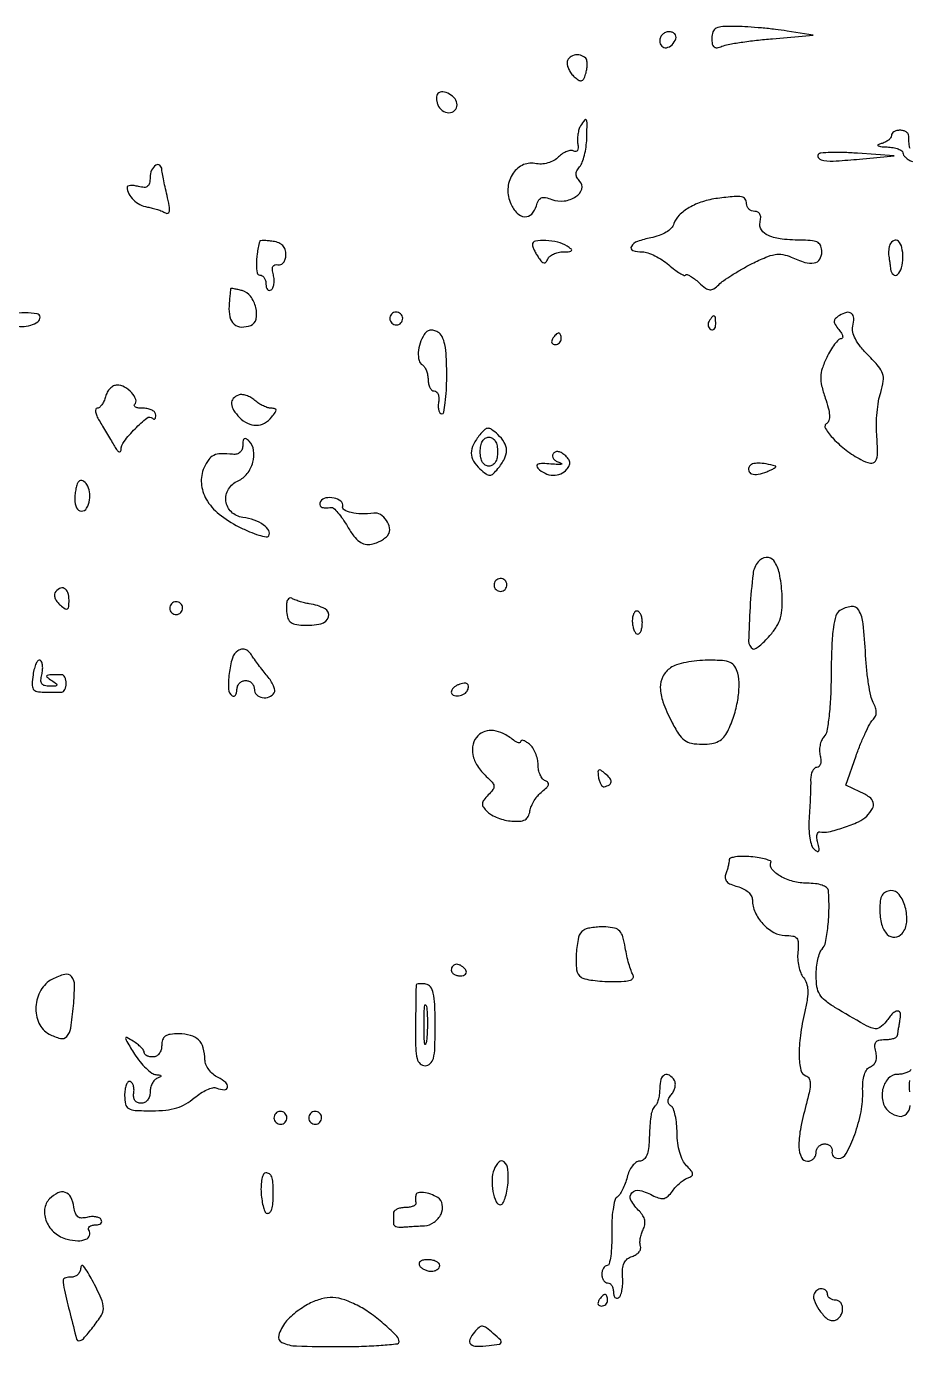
# Model space of a CAD drawing. Extents: x 0 to 5034, y 0 to 2560.
# Drawn here: x 4535.6 to 4688.1, y 0 to 227.9 of the extents above; entities that cross this region are included whole.
import ezdxf

# ---------------------------------------------------------------- set-up
doc = ezdxf.new("R2010")
doc.units = 0

msp = doc.modelspace()

# ---------------------------------------------------------------- linework, layer by layer
for points in [[(4645, 225.416667, 0.190724), (4645.346973, 224.540134, 0.244413), (4646.153639, 224.257027, 0.165501), (4647.122932, 224.749304, 0.113253), (4647.770833, 225.8125, 0.134046), (4647.795817, 226.264262, 0.144529), (4647.585286, 226.651172, 0.119977), (4647.158616, 226.910766, 0.077096), (4646.583333, 227, 0.099038), (4645.979073, 226.879125, 0.097945), (4645.465104, 226.534896, 0.097945), (4645.120875, 226.020927, 0.099038)], [(4654, 225.893011, 0.040319), (4654.081564, 224.883165, 0.186793), (4654.372469, 224.387257, 0.214392), (4654.891438, 224.255537, 0.05391), (4655.75, 224.503857, -0.052465), (4656.819766, 224.816608, -0.007772), (4659.042187, 225.184506, -0.008685), (4661.691641, 225.533952, -0.007376), (4664.5, 225.812934), (4671.5, 226.404176), (4667, 227.127965, 0.010575), (4664.96853, 227.41078, 0.00656), (4662.573437, 227.660914, 0.00658), (4660.201798, 227.845751, 0.011796), (4658.25, 227.925877, 0.01469), (4655.871668, 227.897479, 0.101556), (4654.745479, 227.617418, 0.198364), (4654.191077, 227.001642, 0.085546)], [(4629, 221.622445, 0.081102), (4629.099713, 221.011749, 0.044149), (4629.404746, 220.313637, 0.042509), (4629.850624, 219.640662, 0.052037), (4630.377857, 219.101369, 0.049496), (4631.093513, 218.618237, 0.229891), (4631.577747, 218.597416, 0.19381), (4631.948751, 218.973226, 0.035093), (4632.269095, 219.92102, 0.031047), (4632.424549, 220.713485, 0.03734), (4632.467786, 221.471394, 0.040698), (4632.405676, 222.096658, 0.152424), (4632.224571, 222.442095, 0.138384), (4631.306691, 222.955973, 0.121663), (4630.205826, 222.948508, 0.138449), (4629.333895, 222.444556, 0.195324)], [(4606.666667, 216.333333, 0.144015), (4606.501764, 216.031003, 0.054566), (4606.451219, 215.547916, 0.048251), (4606.50911, 214.977847, 0.042219), (4606.67589, 214.402234, 0.146107), (4607.439177, 213.411751, 0.156585), (4608.599389, 213.035721, 0.194016), (4609.589618, 213.431801, 0.20454), (4610, 214.393011, 0.166945), (4609.654412, 215.3992, 0.095783), (4608.677776, 216.252558, 0.104344), (4607.524198, 216.633838, 0.228002)], [(4631.333975, 210.75, 0.066789), (4631.055284, 210.137215, 0.035272), (4630.870244, 209.321015, 0.034354), (4630.796651, 208.444274, 0.044629), (4630.856335, 207.640689, -0.04432), (4630.907476, 206.957825, -0.124726), (4630.784346, 206.498668, -0.23998), (4630.518781, 206.321023, -0.169623), (4630.161997, 206.399881, 0.162097), (4629.66047, 206.518462, 0.068982), (4628.979771, 206.361256, 0.058086), (4628.235992, 205.973325, 0.047186), (4627.542717, 205.39986, -0.070109), (4626.708989, 204.772074, -0.058856), (4625.683928, 204.353296, -0.057084), (4624.557434, 204.175863, -0.05783), (4623.425084, 204.259072, 0.167739), (4621.234681, 203.942572, 0.140286), (4619.514649, 202.32523, 0.123958), (4618.777257, 199.860889, 0.118453), (4619.275266, 197.295203, 0.086753), (4620.36459, 195.704987, 0.181006), (4621.703981, 195.07608, 0.226183), (4622.912508, 195.536534, 0.127208), (4623.693816, 196.937154, -0.057139), (4624.053206, 197.863931, -0.175962), (4624.542864, 198.309557, -0.150719), (4625.258603, 198.37473, -0.038755), (4626.385458, 198.043549, 0.122573), (4628.490611, 197.791011, 0.113218), (4630.538335, 198.538523, 0.17341), (4631.542345, 199.854037, 0.280501), (4631.220047, 201.179953, -0.059911), (4630.724772, 201.810628, -0.132752), (4630.555905, 202.393324, -0.126491), (4630.700354, 203.000585, -0.051933), (4631.174211, 203.709912, 0.083023), (4631.614889, 204.467128, 0.028131), (4631.999142, 205.687045, 0.027078), (4632.279325, 207.107452, 0.027981), (4632.400418, 208.534303, 0.003332), (4632.458348, 211.160932, 0.116516), (4632.326992, 211.757862, 0.561185), (4632.048347, 211.78566, 0.021812)], [(4672.386014, 205.819098, 0.361708), (4672.481242, 205.157156, 0.156612), (4673.3525, 204.764851, 0.043371), (4675.47438, 204.710316, 0.007427), (4679.5, 205.016225), (4685.5, 205.561911), (4679.152326, 206.030956, 0.010425), (4676.689443, 206.161388, 0.015842), (4674.546307, 206.162203, 0.010471), (4672.800072, 206.070893, 0.241106)], [(4557, 201.883369, -0.047795), (4556.902625, 200.867031, -0.178606), (4556.57555, 200.326936, -0.183395), (4555.982584, 200.136971, -0.050807), (4555, 200.289749, 0.029091), (4554.234257, 200.443071, 0.051682), (4553.591998, 200.466314, 0.076581), (4553.15687, 200.369029, 0.315179), (4553.015313, 200.15638, 0.117948), (4553.308085, 199.047508, 0.07752), (4554.108241, 197.989868, 0.07287), (4555.251989, 197.168312, 0.080974), (4556.54341, 196.746323, -0.022838), (4557.376282, 196.577579, -0.017955), (4558.261037, 196.321751, -0.018297), (4559.067496, 196.023736, -0.041969), (4559.643099, 195.728122, 0.23908), (4560.084999, 195.688695, 0.28222), (4560.331953, 196.020172, 0.068144), (4560.288213, 196.972264, 0.011552), (4559.916955, 198.757052, -0.003507), (4559.582327, 200.245255, -0.004485), (4559.296045, 201.620821, -0.003498), (4559.074728, 202.776438, -0.037625), (4559.023857, 203.25, 0.226155), (4558.663354, 203.948204, 0.32123), (4557.989896, 203.966869, 0.139456), (4557.261274, 203.101366, 0.106049)], [(4655, 198.238176, 0.044906), (4652.382882, 197.659529, 0.054375), (4650.084041, 196.643954, 0.062526), (4648.35825, 195.333289, 0.122875), (4647.460208, 193.874628, -0.118971), (4646.991501, 193.100031, -0.060542), (4646.093292, 192.39007, -0.051657), (4644.875239, 191.809607, -0.039031), (4643.443638, 191.423449, 0.038141), (4641.149115, 190.808902, 0.175082), (4640.098604, 189.951399, 0.481559), (4640.357334, 189.259852, 0.078967), (4641.992394, 189, -0.081962), (4642.937853, 188.843969, -0.032389), (4644.159667, 188.339063, -0.03098), (4645.435336, 187.61109, -0.033811), (4646.572515, 186.75, 0.016036), (4647.587395, 185.923192, 0.02726), (4648.492597, 185.307812, 0.026806), (4649.215191, 184.923361, 0.377579), (4649.475134, 185, -0.353044), (4649.719084, 185.083558, -0.041184), (4650.280952, 184.825131, -0.035034), (4650.991986, 184.35577, -0.020522), (4651.776158, 183.702574, 0.024131), (4652.927111, 182.757843, 0.133894), (4653.665439, 182.469045, 0.175885), (4654.339621, 182.635143, 0.048947), (4655.193834, 183.336691, -0.044137), (4656.022579, 184.030749, -0.01137), (4657.477523, 184.996982, -0.011483), (4659.194205, 186.027229, -0.011454), (4660.957845, 186.978494, -0.017307), (4663.30393, 188.074781, -0.059649), (4664.913318, 188.543437, -0.084773), (4666.266137, 188.536763, -0.063448), (4667.69221, 188.094377, 0.033292), (4670.065148, 187.198574, 0.116372), (4671.686763, 187.096754, 0.21294), (4672.632473, 187.728054, 0.141579), (4673, 189, 0.084714), (4672.831157, 189.989392, 0.171155), (4672.342043, 190.597868, 0.111829), (4671.409157, 190.919453, 0.026263), (4669.75, 191.013655, -0.023987), (4666.122596, 191.203056, -0.074681), (4663.757347, 191.80503, -0.146765), (4662.551125, 192.800061, -0.214548), (4662.325762, 194.137714, 0.056535), (4662.437958, 194.91789, 0.122726), (4662.310032, 195.505527, 0.160557), (4661.954371, 195.867227, 0.119418), (4661.40638, 196, -0.093721), (4660.869536, 196.101519, -0.096536), (4660.413124, 196.391667, -0.099092), (4660.107632, 196.824584, -0.104623), (4660, 197.333333, 0.150583), (4659.760602, 198.110215, 0.20113), (4659.148353, 198.507845, 0.068908), (4657.869025, 198.56088, 0.00792)], [(4575.917769, 190.819551, 0.025379), (4575.476835, 188.656791, 0.039677), (4575.342021, 186.762822, 0.048827), (4575.487917, 185.389366, 0.355817), (4575.96579, 185, -0.148887), (4576.360193, 184.879895, -0.098788), (4576.696201, 184.542039, -0.082186), (4576.92277, 184.037014, -0.064517), (4577, 183.440983, 0.05878), (4577.065685, 182.884171, 0.126121), (4577.266173, 182.504431, 0.191145), (4577.562686, 182.358858, 0.159385), (4577.90612, 182.441979, 0.156775), (4578.214916, 182.804012, 0.063353), (4578.389237, 183.437206, 0.054303), (4578.415595, 184.221052, 0.045254), (4578.278351, 185.043586, -0.037664), (4578.115374, 185.93675, -0.134157), (4578.208028, 186.505367, -0.224706), (4578.535132, 186.781151, -0.119207), (4579.076777, 186.79259, 0.149592), (4579.596301, 186.834661, 0.129226), (4580.038451, 187.16031, 0.100729), (4580.339941, 187.742008, 0.063754), (4580.454545, 188.5, 0.081415), (4580.329263, 189.390634, 0.114943), (4579.92492, 190.078997, 0.106093), (4579.229408, 190.554229, 0.061815), (4578.25, 190.819551, 0.013542), (4577.381589, 190.918978, 0.021732), (4576.636782, 190.951366, 0.017317), (4576.051804, 190.9311, 0.322995)], [(4623.015313, 190.25, 0.084637), (4623.089293, 189.863839, 0.021995), (4623.337743, 189.279687, 0.02172), (4623.684273, 188.629314, 0.020643), (4624.091444, 188, 0.02856), (4624.63811, 187.313735, 0.172412), (4625.031686, 187.098943, 0.274217), (4625.35979, 187.228916, 0.068328), (4625.659464, 187.75, -0.124739), (4626.012008, 188.229824, -0.061816), (4626.654134, 188.637311, -0.055584), (4627.466977, 188.91658, -0.053254), (4628.333333, 189.015313, 0.011343), (4629.492541, 189.049811, 0.234991), (4629.787074, 189.216128, 0.396356), (4629.745715, 189.473107, 0.020694), (4629, 190, 0.085944), (4627.420269, 190.672127, 0.047298), (4625.333469, 190.958279, 0.049438), (4623.521936, 190.854827, 0.375082)], [(4684.744151, 190.25, 0.064391), (4684.61383, 189.874253, 0.028381), (4684.535869, 189.353125, 0.027511), (4684.514935, 188.783608, 0.033131), (4684.560134, 188.25, -0.001731), (4684.641957, 187.69846, -0.001195), (4684.730946, 187.073438, -0.001204), (4684.813631, 186.472027, -0.002466), (4684.875, 186, 0.173593), (4685.340425, 185.079455, 0.397682), (4686.050946, 185.0781, 0.137029), (4686.762231, 186.255793, 0.067846), (4687, 188, 0.05402), (4686.810711, 189.746902, 0.143683), (4686.213711, 190.836376, 0.320633), (4685.458961, 190.960925, 0.164288)], [(4570.918758, 182.65638, 0.095087), (4570.881481, 182.531247, 0.001209), (4570.800659, 181.705003, 0.003482), (4570.715903, 180.745737, 0.00227), (4570.630801, 179.637247, 0.073746), (4570.771974, 177.762021, 0.156954), (4571.503944, 176.523382, 0.177033), (4572.747966, 176.033333, 0.09812), (4574.376395, 176.314195, 0.257392), (4575.295157, 177.403791, 0.109886), (4575.251434, 179.372853, 0.096838), (4574.344583, 181.328636, 0.173659), (4572.900757, 182.315702, 0.008194), (4572.166238, 182.494976, 0.013196), (4571.534483, 182.620813, 0.006914), (4571.010394, 182.703453, 0.318738)], [(4532.341126, 177.742937, 0.198483), (4532.286402, 177.407461, 0.112724), (4532.469922, 177.032033, 0.080598), (4532.872494, 176.671203, 0.050923), (4533.436618, 176.385948, 0.092682), (4534.833619, 176.129469, 0.070333), (4536.378332, 176.352983, 0.081243), (4537.589531, 176.932487, 0.245354), (4538, 177.718615, 0.371144), (4537.479678, 178.323028, 0.036255), (4535.402646, 178.482808, 0.036239), (4533.24811, 178.335751, 0.222734)], [(4598.552786, 178.08541, 0.099038), (4598.401684, 177.679226, 0.097945), (4598.417584, 177.244476, 0.097945), (4598.597789, 176.848514, 0.099038), (4598.91459, 176.552786, 0.099038), (4599.320774, 176.401684, 0.097945), (4599.755524, 176.417584, 0.097945), (4600.151486, 176.597789, 0.099038), (4600.447214, 176.91459, 0.099038), (4600.598316, 177.320774, 0.097945), (4600.582416, 177.755524, 0.097945), (4600.402211, 178.151486, 0.099038), (4600.08541, 178.447214, 0.099038), (4599.679226, 178.598316, 0.097945), (4599.244476, 178.582416, 0.097945), (4598.848514, 178.402211, 0.099038)], [(4653.542705, 177.069098, 0.090093), (4653.387618, 176.673795, 0.095385), (4653.385962, 176.257398, 0.099739), (4653.536973, 175.88478, 0.108766), (4653.817021, 175.613087, 0.158515), (4654.139071, 175.534562, 0.191218), (4654.417083, 175.669932, 0.126631), (4654.605052, 176.024148, 0.059057), (4654.666667, 176.543989, 0.019984), (4654.623697, 177.618676, 0.269722), (4654.40792, 177.929499, 0.350126), (4654.086603, 177.852054, 0.02679)], [(4676.016556, 178.010232, 0.053612), (4675.352979, 177.494486, 0.194966), (4675.140526, 177.016022, 0.152734), (4675.298536, 176.445864, 0.029821), (4675.936747, 175.576215, -0.033726), (4676.374037, 174.970497, -0.081872), (4676.585311, 174.463013, -0.18257), (4676.543212, 174.141132, -0.276646), (4676.307657, 174, 0.201847), (4675.852461, 173.808435, 0.030596), (4675.192624, 173.045312, 0.030213), (4674.487103, 171.994693, 0.021958), (4673.827915, 170.75, 0.029181), (4673.065844, 168.868246, 0.072961), (4672.799929, 167.41339, 0.068816), (4672.955989, 165.893155, 0.023799), (4673.58275, 163.771965, -0.019016), (4674.106625, 162.0594, -0.050387), (4674.308061, 160.796297, -0.07955), (4674.218468, 159.914984, -0.19158), (4673.834358, 159.397628, 0.416687), (4673.62898, 158.510924, 0.048702), (4675.008358, 156.731184, 0.041721), (4677.205128, 154.762337, 0.039007), (4679.746354, 153.135747, 0.067643), (4681.380392, 152.527554, 0.318856), (4682.252518, 152.892274, 0.144652), (4682.62367, 154.233024, 0.015402), (4682.466571, 157.5, -0.025789), (4682.418303, 159.26863, -0.01752), (4682.537732, 161.279549, -0.017686), (4682.790602, 163.217878, -0.033524), (4683.152651, 164.749527, 0.036007), (4683.601408, 166.690949, 0.120416), (4683.491901, 167.983802, 0.09686), (4682.779736, 169.235461, 0.018748), (4681.000888, 171.152958, -0.026923), (4679.6926, 172.610272, -0.046787), (4678.796706, 173.965177, -0.05948), (4678.32828, 175.166122, -0.127904), (4678.329612, 176.152435, 0.067954), (4678.497515, 177.543983, 0.223226), (4678.101262, 178.354192, 0.237038), (4677.248814, 178.536947, 0.07496)], [(4604.345599, 174.762381, 0.058587), (4603.622923, 173.230689, 0.065336), (4603.309313, 171.628715, 0.078365), (4603.436081, 170.277979, 0.194196), (4604.013964, 169.49137, -0.112566), (4604.392211, 169.118856, -0.050023), (4604.710352, 168.490815, -0.046036), (4604.926969, 167.728659, -0.04626), (4605, 166.940983, 0.052794), (4605.07863, 166.198376, 0.07263), (4605.312215, 165.570164, 0.09251), (4605.657246, 165.148248, 0.177019), (4606.062858, 165, -0.194219), (4606.442993, 164.846553, -0.109707), (4606.7216, 164.42585, -0.079837), (4606.854421, 163.793575, -0.051657), (4606.812858, 163.045448, 0.041618), (4606.755962, 162.293606, 0.065066), (4606.844853, 161.651695, 0.090143), (4607.056134, 161.21134, 0.226486), (4607.361111, 161.045448, 0.374206), (4607.70145, 161.311457, 0.015386), (4607.969271, 162.96622, 0.020259), (4608.160269, 165.102364, 0.012166), (4608.222222, 167.648067, 0.011618), (4608.146507, 170.906242, 0.039093), (4607.881641, 173.020698, 0.064163), (4607.412032, 174.38765, 0.151526), (4606.67778, 175.160448, 0.063903), (4605.969553, 175.445438, 0.106398), (4605.329685, 175.472932, 0.118712), (4604.783401, 175.2385, 0.093072)], [(4626.5, 174, 0.082592), (4626.343488, 173.6179, 0.161196), (4626.3746, 173.29375, 0.182303), (4626.586039, 173.078288, 0.108972), (4626.940983, 173, 0.093332), (4627.345238, 173.076123, 0.09642), (4627.688914, 173.29375, 0.099167), (4627.918938, 173.618444, 0.105053), (4628, 174, 0.042167), (4627.967655, 174.382849, 0.061769), (4627.870461, 174.70625, 0.081139), (4627.727648, 174.92554, 0.210953), (4627.559017, 175, 0.151918), (4627.34829, 174.934461, 0.038439), (4627.066025, 174.70625, 0.035638), (4626.768994, 174.382774, 0.029505)], [(4549.289749, 164, -0.040443), (4549.021899, 163.234579, -0.051816), (4548.650547, 162.5875, -0.061565), (4548.237881, 162.142319, -0.176888), (4547.848185, 162, 0.327167), (4547.607162, 161.823386, 0.119852), (4547.57698, 161.376703, 0.06319), (4547.786575, 160.692627, 0.030276), (4548.214816, 159.878136, -0.001462), (4548.796317, 158.911701, -0.000863), (4549.485334, 157.75443, -0.000863), (4550.169381, 156.596429, -0.001481), (4550.735258, 155.628136, 0.024477), (4551.213359, 154.890149, 0.09008), (4551.61199, 154.50568, 0.337807), (4551.858477, 154.521452, 0.214181), (4551.985258, 154.795455, -0.162136), (4552.498399, 156.279732, -0.031202), (4554.393402, 158.45472, -0.02829), (4556.459281, 160.3227, -0.383259), (4557.393939, 160.272727, 0.130039), (4557.623747, 160.139074, 0.259234), (4557.82197, 160.187405, 0.155591), (4557.957818, 160.427091, 0.051778), (4558, 160.833333, 0.179592), (4557.834734, 161.278609, 0.091773), (4557.363542, 161.657292, 0.071777), (4556.662334, 161.913755, 0.051877), (4555.833333, 162, -0.028775), (4555.04538, 162.045384, -0.074186), (4554.49641, 162.193285, -0.188835), (4554.278157, 162.411163, -0.308892), (4554.324657, 162.657991, 0.291848), (4554.515051, 163.519616, 0.09725), (4553.814867, 164.676289, 0.080151), (4552.579158, 165.660537, 0.128868), (4551.283936, 166, 0.122598), (4550.682445, 165.850266, 0.074863), (4550.091284, 165.4125, 0.067507), (4549.599622, 164.764586, 0.064727)], [(4572.25, 164.286179, 0.128879), (4571.363366, 163.674491, 0.191489), (4571.05945, 162.793364, 0.13267), (4571.415376, 161.682454, 0.052934), (4572.428571, 160.428571, 0.079752), (4573.843708, 159.40492, 0.12055), (4575.31834, 159.064118, 0.125797), (4576.738478, 159.446621, 0.091427), (4578, 160.5, 0.017333), (4578.615115, 161.295747, 0.165468), (4578.738358, 161.700702, 0.338931), (4578.550239, 161.930456, 0.057851), (4577.951185, 162, -0.078362), (4577.343682, 162.095799, -0.033034), (4576.573752, 162.402294, -0.031664), (4575.778268, 162.845381, -0.035775), (4575.078741, 163.369512, 0.050688), (4574.382129, 163.859777, 0.04969), (4573.596568, 164.203707, 0.054), (4572.843239, 164.360718, 0.11175)], [(4613.937213, 157.424346, 0.053476), (4612.820092, 155.74091, 0.12109), (4612.462016, 154.265006, 0.134915), (4612.842767, 152.895651, 0.07409), (4613.954807, 151.540899, 0.022909), (4615.02369, 150.659154, 0.165262), (4615.649076, 150.454417, 0.187773), (4616.22626, 150.686563, 0.031121), (4617.062787, 151.575654, 0.053476), (4618.179908, 153.25909, 0.12109), (4618.537984, 154.734994, 0.134915), (4618.157233, 156.104349, 0.07409), (4617.045193, 157.459101, 0.022909), (4615.97631, 158.340846, 0.165262), (4615.350924, 158.545583, 0.187773), (4614.77374, 158.313437, 0.031121)], [(4573, 155.637142, -0.085199), (4572.87788, 154.92567, -0.124362), (4572.527068, 154.398797, -0.124553), (4571.968574, 154.102275, -0.085615), (4571.25, 154.052296, 0.026933), (4569.195931, 154.149977, 0.107991), (4567.975821, 153.875237, 0.131269), (4567.110641, 153.149939, 0.048084), (4566.316539, 151.75, 0.124908), (4565.844867, 149.024479, 0.114011), (4566.700298, 146.299791, 0.090531), (4568.901621, 143.748122, 0.052488), (4572.313439, 141.54424, 0.016765), (4574.141912, 140.694309, 0.026736), (4575.76186, 140.10641, 0.024915), (4577.048727, 139.784867, 0.312696), (4577.484428, 139.974803, 0.279524), (4577.492045, 140.877396, 0.104723), (4576.598089, 141.845922, 0.070571), (4574.987634, 142.675806, 0.049405), (4573, 143.154182, -0.156491), (4571.030767, 144.100381, -0.173836), (4570.082093, 145.976417, -0.17126), (4570.535443, 148.049638, -0.152327), (4572.209393, 149.5, 0.127296), (4573.764644, 150.719182, 0.096347), (4574.7326, 152.669881, 0.102061), (4574.867687, 154.742277, 0.163194), (4574.084665, 156.315335, 0.047527), (4573.573276, 156.737761, 0.296839), (4573.25, 156.743686, 0.225486), (4573.049576, 156.429934, 0.031236)], [(4617, 154.5, -0.04716), (4616.90137, 153.456621, -0.088208), (4616.6, 152.666667, -0.118484), (4616.11998, 152.177821, -0.140575), (4615.5, 152, -0.140575), (4614.88002, 152.177821, -0.118484), (4614.4, 152.666667, -0.088208), (4614.09863, 153.456621, -0.04716), (4614, 154.5, -0.04716), (4614.09863, 155.543379, -0.088208), (4614.4, 156.333333, -0.118484), (4614.88002, 156.822179, -0.140575), (4615.5, 157, -0.140575), (4616.11998, 156.822179, -0.118484), (4616.6, 156.333333, -0.088208), (4616.90137, 155.543379, -0.04716)], [(4626.576785, 154.12424, 0.174099), (4626.489349, 153.711654, 0.13087), (4626.669796, 153.280259, 0.095825), (4627.10785, 152.893494, 0.05956), (4627.737757, 152.617279, -0.098737), (4628.051981, 152.449229, -0.645998), (4628.018424, 152.325217, -0.052636), (4627.392941, 152.291253, -0.009291), (4626.218582, 152.373016, 0.015792), (4624.770003, 152.454965, 0.084685), (4623.990412, 152.341892, 0.330296), (4623.783856, 152.052416, 0.19417), (4623.958459, 151.641541, 0.087497), (4625.193531, 150.776765, 0.100467), (4626.591458, 150.440534, 0.109054), (4627.920434, 150.684389, 0.120415), (4628.968643, 151.462217, 0.069849), (4629.373487, 152.11774, 0.141525), (4629.452966, 152.713616, 0.129312), (4629.202511, 153.296575, 0.053825), (4628.601359, 153.91588, 0.048336), (4627.967264, 154.346092, 0.099571), (4627.3971, 154.523116, 0.139127), (4626.927621, 154.440628, 0.14266)], [(4660.487659, 151.980032, 0.204716), (4660.370805, 151.205402, 0.260322), (4660.862331, 150.691833, 0.120045), (4662.008647, 150.624075, 0.050687), (4663.5, 151.054847, 0.014061), (4664.233788, 151.374297, 0.031637), (4664.765625, 151.666205, 0.062942), (4665.032464, 151.88686, 0.55915), (4665, 152.006226, 0.025368), (4663.373613, 152.395352, 0.047516), (4662.027565, 152.51568, 0.063656), (4661.029302, 152.382177, 0.191577)], [(4544.681695, 149.348362, 0.113178), (4544.418363, 148.928342, 0.029518), (4544.200248, 148.157019, 0.02845), (4544.050166, 147.225147, 0.025705), (4544, 146.25, 0.10474), (4544.306075, 144.804913, 0.288129), (4545.133586, 144.248094, 0.271076), (4546.042241, 144.742368, 0.099689), (4546.554473, 146.170189, 0.080336), (4546.534031, 147.570345, 0.089629), (4546.066803, 148.835742, 0.151401), (4545.369791, 149.469358, 0.315557)], [(4586.444954, 145.910933, 0.151442), (4586.303126, 145.362305, 0.25946), (4586.545539, 144.971624, 0.129599), (4587.216885, 144.800228, 0.038769), (4588.278183, 144.890973, -0.239001), (4588.68891, 144.761032, -0.023017), (4589.424114, 143.970521, -0.025318), (4590.252133, 142.886983, -0.017213), (4591.086459, 141.578035, 0.026578), (4592.168879, 139.948003, 0.075185), (4593.136048, 138.988577, 0.107662), (4594.122333, 138.551915, 0.098454), (4595.234782, 138.545215, 0.043984), (4596.101907, 138.792839, 0.038255), (4596.955879, 139.197535, 0.040119), (4597.674335, 139.688231, 0.084654), (4598.119303, 140.193036, 0.180951), (4598.346451, 141.339796, 0.108428), (4597.826875, 142.646361, 0.106358), (4596.796998, 143.633817, 0.169045), (4595.616598, 143.89472, -0.032578), (4593.498522, 143.78393, -0.052822), (4591.709949, 143.996727, -0.076906), (4590.534238, 144.462883, -0.32584), (4590.25, 145.117163, 0.292672), (4589.943002, 145.960056, 0.112068), (4588.75624, 146.5027, 0.097764), (4587.331021, 146.518023, 0.21133)], [(4662.008606, 135.510369, 0.145466), (4661.107483, 133.401505, 0.013289), (4660.598491, 127.65469, 0.010051), (4660.353749, 121.783628, 0.265696), (4661.077377, 120.452178, 0.281998), (4661.448812, 120.450747, 0.028979), (4662.202977, 120.970931, 0.029348), (4663.09578, 121.754664, 0.018998), (4664.036793, 122.757326, 0.042051), (4665.176558, 124.315146, 0.066894), (4665.83993, 125.824861, 0.058929), (4666.129765, 127.590572, 0.025589), (4666.115012, 129.973218, 0.035401), (4665.658925, 133.513248, 0.110245), (4664.687536, 135.697209, 0.265762), (4663.405335, 136.259334, 0.195362)], [(4616.552786, 132.08541, 0.099038), (4616.401684, 131.679226, 0.097945), (4616.417584, 131.244476, 0.097945), (4616.597789, 130.848514, 0.099038), (4616.91459, 130.552786, 0.099038), (4617.320774, 130.401684, 0.097945), (4617.755524, 130.417584, 0.097945), (4618.151486, 130.597789, 0.099038), (4618.447214, 130.91459, 0.099038), (4618.598316, 131.320774, 0.097945), (4618.582416, 131.755524, 0.097945), (4618.402211, 132.151486, 0.099038), (4618.08541, 132.447214, 0.099038), (4617.679226, 132.598316, 0.097945), (4617.244476, 132.582416, 0.097945), (4616.848514, 132.402211, 0.099038)], [(4540.570027, 130.113307, 0.165938), (4540.471484, 129.682148, 0.078442), (4540.620389, 129.124078, 0.064546), (4540.981976, 128.529284, 0.050777), (4541.51101, 127.990862, 0.028529), (4542.319179, 127.394552, 0.286403), (4542.720171, 127.386223, 0.241254), (4542.95125, 127.754609, 0.021696), (4543, 128.877555, 0.080485), (4542.787914, 130.186567, 0.197273), (4542.163326, 130.912066, 0.258637), (4541.348711, 130.882954, 0.119392)], [(4560.552786, 128.08541, 0.099038), (4560.401684, 127.679226, 0.097945), (4560.417584, 127.244476, 0.097945), (4560.597789, 126.848514, 0.099038), (4560.91459, 126.552786, 0.099038), (4561.320774, 126.401684, 0.097945), (4561.755524, 126.417584, 0.097945), (4562.151486, 126.597789, 0.099038), (4562.447214, 126.91459, 0.099038), (4562.598316, 127.320774, 0.097945), (4562.582416, 127.755524, 0.097945), (4562.402211, 128.151486, 0.099038), (4562.08541, 128.447214, 0.099038), (4561.679226, 128.598316, 0.097945), (4561.244476, 128.582416, 0.097945), (4560.848514, 128.402211, 0.099038)], [(4580.554054, 127.256527, 0.046788), (4580.736994, 125.932058, 0.144693), (4581.179646, 125.155627, 0.139214), (4581.985313, 124.72734, 0.042075), (4583.372976, 124.548956, 0.063133), (4586.499793, 124.807037, 0.274626), (4587.812025, 126.016062, 0.366689), (4587.209956, 127.391306, 0.075396), (4584.478615, 128.250315, -0.02066), (4583.645579, 128.415294, -0.017375), (4582.77876, 128.656664, -0.017727), (4582.002198, 128.932912, -0.045441), (4581.470357, 129.201759, 0.23215), (4581.071455, 129.242847, 0.19673), (4580.756063, 128.953663, 0.08966), (4580.573754, 128.272132, 0.031582)], [(4676.095835, 127.080391, 0.181389), (4675.412936, 126.177431, 0.037752), (4674.985147, 124.201129, 0.0252), (4674.717021, 121.13807, 0.007112), (4674.60822, 116.345704, -0.009104), (4674.497066, 112.18091, -0.017021), (4674.231226, 108.819794, -0.01625), (4673.8568, 106.263982, -0.146765), (4673.351404, 105.267591, 0.088192), (4672.940911, 104.647735, 0.053266), (4672.677701, 103.804535, 0.051245), (4672.590853, 102.880758, 0.061858), (4672.705651, 102.017591, -0.049032), (4672.829747, 101.237675, -0.084886), (4672.75817, 100.586968, -0.124854), (4672.50972, 100.160341, -0.201416), (4672.127833, 100, 0.195808), (4671.708791, 99.829353, 0.089036), (4671.358957, 99.339062, 0.067948), (4671.128638, 98.611173, 0.047202), (4671.062689, 97.75, -0.010865), (4671.058269, 96.595055, -0.003521), (4671.00258, 94.88735, -0.003508), (4670.913955, 92.989307, -0.003938), (4670.801488, 91.164383, 0.025129), (4670.767661, 89.400738, 0.032858), (4670.923431, 87.795934, 0.035729), (4671.228301, 86.516277, 0.144252), (4671.671326, 85.857232, 0.052206), (4672.196601, 85.506965, 0.408305), (4672.451755, 85.583522, 0.174605), (4672.517136, 85.993118, 0.017086), (4672.293557, 86.985439, -0.035349), (4672.145459, 87.776335, -0.071708), (4672.163603, 88.407684, -0.130059), (4672.33547, 88.781869, -0.285594), (4672.622231, 88.878552, 0.115103), (4674.155833, 88.875493, 0.023994), (4676.762848, 89.61157, 0.025139), (4679.310994, 90.609968, 0.090673), (4680.740097, 91.59724, 0.063044), (4681.734548, 92.879963, 0.204875), (4681.870445, 93.924329, 0.174567), (4681.203335, 94.857966, 0.044331), (4679.557712, 95.791751), (4677.115424, 96.904532), (4678.912253, 102.006807, -0.011322), (4679.680745, 104.040806, -0.013243), (4680.503993, 105.933019, -0.012235), (4681.277378, 107.488819, -0.075042), (4681.807737, 108.207737, 0.086568), (4682.237505, 108.819128, 0.104227), (4682.398894, 109.501384, 0.086318), (4682.281654, 110.28974, 0.042915), (4681.881809, 111.220842, -0.068714), (4681.465299, 112.347225, -0.014089), (4681.066301, 114.43545, -0.014583), (4680.73939, 116.907988, -0.013249), (4680.544389, 119.475809, 0.013452), (4680.137912, 124.799643, 0.106955), (4679.375052, 127.131245, 0.29665), (4678.082626, 127.77921, 0.113579)], [(4640.274953, 125, 0.037158), (4640.390276, 124.234197, 0.053734), (4640.612592, 123.5875, 0.068155), (4640.900104, 123.143433, 0.218405), (4641.212804, 123, 0.229038), (4641.514329, 123.145768, 0.073935), (4641.768761, 123.5875, 0.056318), (4641.942471, 124.234087, 0.037503), (4642, 125, 0.044935), (4641.931059, 125.765567, 0.064806), (4641.724506, 126.4125, 0.084737), (4641.420523, 126.849711, 0.201195), (4641.062149, 127, 0.210357), (4640.715684, 126.847489, 0.091879), (4640.444047, 126.4125, 0.067802), (4640.286055, 125.765705, 0.044872)], [(4536.785195, 115.989796, 0.023698), (4536.621075, 114.326309, 0.154769), (4536.831175, 113.524087, 0.207644), (4537.427451, 113.11783, 0.047188), (4538.673193, 113), (4540.536813, 113), (4541.75, 113, 0.191087), (4542.036412, 113.113607, 0.088204), (4542.279688, 113.440625, 0.068025), (4542.44473, 113.925936, 0.048028), (4542.5, 114.5, 0.048028), (4542.44473, 115.074064, 0.068025), (4542.279688, 115.559375, 0.088204), (4542.036412, 115.886393, 0.191087), (4541.75, 116, 0.004319), (4539.703478, 115.982323, 0.12613), (4539.203704, 115.844968, 0.528688), (4539.183494, 115.589622, 0.02585), (4540, 115, -0.0134), (4540.806442, 114.447652, -0.336918), (4540.879324, 114.206517, -0.298254), (4540.663841, 114.047863, -0.011687), (4539.633369, 114.015313, -0.063038), (4538.778467, 114.116407, -0.185004), (4538.30058, 114.450045, -0.165708), (4538.137246, 115.047156, -0.048627), (4538.289489, 115.999004, 0.040514), (4538.430976, 116.800193, 0.050637), (4538.425409, 117.554971, 0.059358), (4538.285873, 118.158689, 0.169471), (4538.018122, 118.4888, 0.347665), (4537.681625, 118.449723, 0.082102), (4537.328376, 117.957169, 0.051201), (4537.010258, 117.101692, 0.027)], [(4572.159746, 120.130826, 0.179093), (4571.20047, 118.8575, 0.041658), (4570.638266, 116.193082, 0.040498), (4570.52168, 113.529093, 0.250024), (4571.188702, 112.383375, 0.185056), (4571.495708, 112.325095, 0.18664), (4571.761681, 112.487216, 0.112369), (4571.941714, 112.879189, 0.051736), (4572, 113.440983, -0.095165), (4572.114295, 114.036055, -0.09695), (4572.440625, 114.542039, -0.098802), (4572.927627, 114.880765, -0.103052), (4573.5, 115, -0.099038), (4574.072457, 114.885486, -0.097945), (4574.559375, 114.559375, -0.097945), (4574.885486, 114.072457, -0.099038), (4575, 113.5, 0.19818), (4575.386922, 112.562153, 0.152752), (4576.375508, 112.041115, 0.139115), (4577.557949, 112.153262, 0.162971), (4578.420226, 112.870923, 0.18601), (4578.509438, 113.345644, 0.051485), (4578.292407, 114.086591, 0.044539), (4577.851671, 114.93974, 0.034061), (4577.229243, 115.786368, -0.008075), (4576.493971, 116.684725, -0.006089), (4575.714215, 117.694488, -0.006159), (4575.004456, 118.661684, -0.014135), (4574.5, 119.411067, 0.063868), (4573.984885, 120.032936, 0.113756), (4573.412602, 120.364347, 0.127007), (4572.798326, 120.392447, 0.091194)], [(4646.871064, 117.193296, 0.119698), (4645.553054, 115.699313, 0.125859), (4645.098718, 113.795275, 0.084077), (4645.56364, 111.29605, 0.030024), (4647.020324, 107.960162, 0.022809), (4648.246878, 105.804735, 0.092493), (4649.269257, 104.701603, 0.11511), (4650.498812, 104.167638, 0.045153), (4652.351344, 104, 0.037164), (4653.9789, 104.121139, 0.081162), (4655.166544, 104.502302, 0.095115), (4656.05302, 105.193408, 0.06695), (4656.753224, 106.25, 0.035113), (4657.7992, 108.858527, 0.035285), (4658.46783, 111.58353, 0.037665), (4658.711546, 114.147221, 0.066445), (4658.471706, 116.25671, 0.079307), (4657.965888, 117.43925, 0.150184), (4657.187334, 118.108689, 0.087637), (4655.860828, 118.429398, 0.015965), (4653.323718, 118.50671, 0.025358), (4651.432419, 118.407952, 0.024487), (4649.538345, 118.118127, 0.025263), (4647.899409, 117.697336, 0.077103)], [(4610.25, 114.279762, 0.054719), (4609.771949, 114.047448, 0.058432), (4609.367188, 113.721193, 0.065596), (4609.091873, 113.354981, 0.129121), (4609, 113.005151, 0.309907), (4609.353458, 112.489656, 0.123539), (4610.247845, 112.379197, 0.096226), (4611.257631, 112.708027, 0.170196), (4611.833333, 113.355278, 0.086902), (4611.98424, 114.041613, 0.278204), (4611.768852, 114.436229, 0.17911), (4611.204487, 114.535446, 0.040669)], [(4613.617958, 105.475101, 0.135088), (4612.776188, 103.994113, 0.11302), (4612.734092, 102.180883, 0.093535), (4613.524762, 100.248591, 0.065168), (4615.055832, 98.449473, -0.024125), (4616.070772, 97.437764, -0.160502), (4616.35845, 96.794373, -0.188524), (4616.18338, 96.163031, -0.035571), (4615.384708, 95.241851, 0.032308), (4614.611919, 94.362172, 0.152954), (4614.382981, 93.740124, 0.16876), (4614.560715, 93.134084, 0.041462), (4615.24162, 92.329808, 0.071884), (4615.973735, 91.782577, 0.033592), (4617.051748, 91.286613, 0.03241), (4618.273187, 90.90979, 0.039026), (4619.459598, 90.722665, 0.035308), (4620.855867, 90.711725, 0.112189), (4621.745958, 90.973654, 0.148643), (4622.292093, 91.541361, 0.080461), (4622.590737, 92.472605, -0.064455), (4622.835717, 93.329423, -0.037889), (4623.331401, 94.2747, -0.037279), (4623.981015, 95.159652, -0.051618), (4624.694188, 95.837357, 0.026877), (4625.481181, 96.514487, 0.129792), (4625.786206, 97.013772, 0.265034), (4625.697202, 97.397553, 0.117057), (4625.25, 97.698085, -0.134811), (4624.771196, 98.044744, -0.062896), (4624.367188, 98.702949, -0.055605), (4624.092775, 99.54858, -0.050716), (4624, 100.460889, 0.056844), (4623.88939, 101.430663, 0.043465), (4623.559375, 102.446869, 0.044536), (4623.074573, 103.356006, 0.074931), (4622.5, 104, 0.027963), (4621.92363, 104.426283, 0.064878), (4621.440625, 104.660392, 0.144806), (4621.132287, 104.670922, 0.341777), (4621, 104.5, -0.264012), (4620.889334, 104.305023, -0.180504), (4620.632812, 104.25804, -0.084987), (4620.230192, 104.402995, -0.035863), (4619.75, 104.722321, 0.049276), (4617.96891, 105.839141, 0.085065), (4616.298334, 106.34107, 0.106803), (4614.827397, 106.207365, 0.121074)], [(4634.425622, 98.305807, 0.03958), (4634.581016, 97.626388, 0.061372), (4634.829593, 97.079414, 0.083825), (4635.12673, 96.738163, 0.231308), (4635.428663, 96.666667, 0.070797), (4636.299195, 96.997787, 0.252118), (4636.611354, 97.482629, 0.196363), (4636.410124, 98.111476, 0.045175), (4635.604459, 98.913307, 0.020399), (4634.832133, 99.50279, 0.278638), (4634.493884, 99.525707, 0.296217), (4634.330625, 99.2399, 0.022192)], [(4657, 84.033979, -0.044985), (4656.960466, 83.595454, -0.015152), (4656.826417, 82.966906, -0.014934), (4656.635289, 82.27708, -0.016565), (4656.409079, 81.623659, 0.117524), (4656.312118, 80.895798, 0.160994), (4656.58018, 80.296803, 0.108717), (4657.262536, 79.81564, 0.037939), (4658.409079, 79.433464, -0.053383), (4659.431963, 79.057101, -0.067833), (4660.264525, 78.493979, -0.079797), (4660.811564, 77.819422, -0.131279), (4661, 77.114098, 0.108779), (4661.466268, 74.996258, 0.077901), (4662.817609, 72.973171, 0.079896), (4664.681178, 71.505951, 0.127562), (4666.63207, 71, -0.040549), (4667.993176, 70.889436, -0.190189), (4668.654924, 70.494565, -0.163517), (4668.925348, 69.712081, -0.028281), (4668.849166, 68.125018, 0.042901), (4668.826426, 66.913164, 0.036819), (4669.005208, 65.649916, 0.038483), (4669.343242, 64.521777, 0.081346), (4669.80385, 63.736346, -0.090902), (4670.34392, 62.774038, -0.071993), (4670.565345, 61.599765, -0.049648), (4670.477327, 60.045727, -0.017707), (4670.054497, 57.861327, 0.021773), (4669.284528, 53.702647, 0.039302), (4669.073518, 50.246172, 0.049152), (4669.365666, 47.734962, 0.264586), (4670.25, 46.749488, -0.191087), (4670.795941, 46.289891, -0.123988), (4671, 45.479645, -0.054737), (4670.848333, 44.098379, -0.010562), (4670.25, 41.651804, 0.018308), (4669.285757, 37.426442, 0.053462), (4669.044347, 34.449872, 0.102893), (4669.465406, 32.659332, 0.291556), (4670.5, 32, 0.099038), (4671.072457, 32.114514, 0.097945), (4671.559375, 32.440625, 0.097945), (4671.885486, 32.927543, 0.099038), (4672, 33.5, -0.099038), (4672.114514, 34.072457, -0.097945), (4672.440625, 34.559375, -0.097945), (4672.927543, 34.885486, -0.099038), (4673.5, 35, -0.085015), (4674.053773, 34.905157, -0.112004), (4674.485937, 34.632813, -0.124722), (4674.728157, 34.226183, -0.12222), (4674.75, 33.75, 0.108087), (4674.758552, 33.273455, 0.121897), (4674.967936, 32.867188, 0.117717), (4675.349751, 32.595779, 0.096197), (4675.842973, 32.5, 0.277661), (4677.211785, 33.323628, 0.035165), (4678.668019, 36.609724, 0.038518), (4679.756521, 40.545176, 0.056092), (4680.046741, 44.130179, -0.029094), (4680.089501, 45.720478, -0.056318), (4680.338881, 46.966249, -0.07654), (4680.776285, 47.842762, -0.148257), (4681.388937, 48.319008, 0.111142), (4681.952203, 48.694339, 0.106654), (4682.31058, 49.280002, 0.090343), (4682.431374, 50.045863, 0.058069), (4682.305746, 50.938828, -0.046912), (4682.138086, 51.964551, -0.182371), (4682.320479, 52.570214, -0.183725), (4682.85629, 52.901762, -0.047715), (4683.883369, 53, 0.033536), (4684.699544, 53.054805, 0.048892), (4685.400715, 53.220312, 0.060658), (4685.899659, 53.461746, 0.228163), (4686.076511, 53.75, -0.012203), (4686.127342, 54.151063, -0.003168), (4686.228955, 54.79375, -0.003219), (4686.354165, 55.525, -0.003281), (4686.488027, 56.25, 0.069484), (4686.552467, 57.52754, 0.403453), (4686.090147, 57.92935, 0.194427), (4685.252269, 57.539457, 0.03168), (4684.091193, 56.126523, -0.089072), (4683.010685, 55.081726, -0.218372), (4681.944536, 54.908657, -0.064113), (4680.283315, 55.605376, -0.003302), (4675.256323, 58.562779, -0.032914), (4673.569646, 59.727088, -0.091776), (4672.627397, 60.806256, -0.09572), (4672.155733, 62.123398, -0.037826), (4672.006323, 64.05, -0.026464), (4672.079742, 65.484572, -0.02898), (4672.304492, 66.859823, -0.030178), (4672.63288, 68.000648, -0.111657), (4673.030247, 68.630247, 0.150804), (4673.637468, 69.779593, 0.019958), (4674.044758, 72.534444, 0.023335), (4674.235989, 75.70673, 0.026503), (4674.115881, 78.75, 0.218506), (4673.82437, 79.255973, 0.072882), (4673.044578, 79.654388, 0.052786), (4671.884104, 79.915561, 0.028982), (4670.428571, 80, -0.064751), (4668.042316, 80.310324, -0.066099), (4665.832705, 81.220267, -0.08513), (4664.386727, 82.419782, -0.288037), (4664.214286, 83.579982, 0.414), (4664.107886, 83.852933, 0.034082), (4663.314509, 84.138886, 0.030191), (4662.167921, 84.392195, 0.016896), (4660.75, 84.567888, 0.021742), (4659.312494, 84.634082, 0.036007), (4658.101562, 84.549856, 0.041874), (4657.231304, 84.350562, 0.326395)], [(4683, 75.40964, 0.064567), (4683.324225, 72.909332, 0.126424), (4684.296989, 71.167898, 0.226794), (4685.587972, 70.676333, 0.20163), (4686.870953, 71.344508, 0.156385), (4687.654124, 73.291354, 0.083904), (4687.405449, 75.895457, 0.094094), (4686.368789, 78.040116, 0.257498), (4684.889101, 78.716693, 0.097504), (4683.993161, 78.46914, 0.148023), (4683.410471, 77.917662, 0.100138), (4683.092782, 76.957034, 0.029953)], [(4631.870467, 71.919944, 0.203181), (4630.978352, 70.660545, 0.039712), (4630.593188, 67.846601, 0.039335), (4630.655274, 65.022267, 0.223082), (4631.408018, 63.765313, 0.096555), (4632.086122, 63.478836, 0.017309), (4633.445004, 63.241942, 0.018117), (4635.079236, 63.07508, 0.015493), (4636.809017, 63.015313, 0.013972), (4638.840764, 63.064874, 0.068403), (4639.966673, 63.280151, 0.207768), (4640.401197, 63.673121, 0.249874), (4640.366483, 64.216035, -0.055718), (4640.040206, 64.905056, -0.014172), (4639.671127, 66.087335, -0.01427), (4639.324375, 67.470053, -0.014009), (4639.054683, 68.878795, 0.027997), (4638.643759, 70.74161, 0.120634), (4638.090816, 71.722746, 0.146294), (4637.208969, 72.235837, 0.048208), (4635.707938, 72.447502, 0.022362), (4634.564062, 72.446394, 0.022737), (4633.431251, 72.342849, 0.02324), (4632.45847, 72.162724, 0.081181)], [(4540.120224, 63.431937, 0.142222), (4538.123735, 61.516032, 0.116564), (4537.271008, 58.672627, 0.122064), (4537.79525, 55.850157, 0.164671), (4539.558579, 53.968649, 0.059782), (4541.518384, 53.204057, 0.285538), (4542.614323, 53.547541, 0.140794), (4543.281286, 54.99778, 0.013879), (4543.759424, 58.84808, 0.021189), (4543.947855, 62.372014, 0.172189), (4543.432377, 63.877016, 0.296575), (4542.278069, 64.263584, 0.057259)], [(4609, 65, 0.153634), (4609.120018, 64.618621, 0.097988), (4609.457961, 64.29375, 0.080552), (4609.962904, 64.074545, 0.062283), (4610.559017, 64, 0.066118), (4611.110654, 64.073267, 0.138808), (4611.478525, 64.29375, 0.191142), (4611.607943, 64.620352, 0.139169), (4611.5, 65, 0.06081), (4611.193797, 65.382515, 0.051032), (4610.7871, 65.70625, 0.053229), (4610.346558, 65.926698, 0.089642), (4609.940983, 66, 0.105429), (4609.581949, 65.923444, 0.099231), (4609.276414, 65.70625, 0.096318), (4609.071618, 65.381732, 0.092995)], [(4602.944444, 62.411516, 0.029298), (4602.920813, 62.099578, 0.00038), (4602.888889, 60.13807, 0.0011), (4602.858645, 57.866702, 0.000721), (4602.833333, 55.25, 0.007753), (4602.8605, 51.516445, 0.054877), (4603.099562, 49.721774, 0.148097), (4603.623284, 48.840354, 0.187298), (4604.5, 48.5, 0.191111), (4605.379486, 48.848902, 0.143909), (4605.910049, 49.75525, 0.053405), (4606.164173, 51.597982, 0.007584), (4606.222222, 55.425055, 0.008702), (4606.158814, 59.068017, 0.046653), (4605.905523, 61.035322, 0.104955), (4605.413304, 62.107373, 0.198938), (4604.611111, 62.586571, 0.024082), (4603.989652, 62.647403, 0.038537), (4603.456944, 62.632689, 0.045466), (4603.068198, 62.555698, 0.295752)], [(4604.724731, 52.767909, -0.069146), (4604.574262, 52.205163, -0.756877), (4604.435944, 52.222448, -0.031761), (4604.337136, 53.352754, -0.005499), (4604.309869, 55.5, -0.005888), (4604.331591, 57.655786, -0.025342), (4604.424528, 58.934948, -0.556092), (4604.565802, 59.000181, -0.212532), (4604.714526, 58.767909, -0.024559), (4604.845055, 57.487453, -0.012695), (4604.888655, 55.878422, -0.01259), (4604.849672, 54.218327, -0.018638)], [(4554.319043, 50.507682, 0.027204), (4555.264154, 49.188514, 0.03207), (4556.299969, 48.054543, 0.033804), (4557.279582, 47.231259, 0.138538), (4558, 46.963379, -0.017111), (4558.664174, 46.886733, -0.266435), (4558.837112, 46.749756, -0.384821), (4558.774162, 46.579717, -0.024505), (4558.25, 46.337719, 0.113869), (4557.771682, 46.003208, 0.064373), (4557.367188, 45.418476, 0.059088), (4557.09311, 44.687147, 0.060204), (4557, 43.916667, -0.078265), (4556.883443, 43.176595, -0.093178), (4556.546149, 42.556596, -0.103177), (4556.039506, 42.145966, -0.119433), (4555.437142, 42, -0.103174), (4554.828656, 42.126911, -0.134078), (4554.386939, 42.482511, -0.122088), (4554.16108, 43.042377, -0.077226), (4554.170756, 43.75, 0.051828), (4554.215024, 44.437993, 0.067376), (4554.10589, 45.059375, 0.082988), (4553.868078, 45.522936, 0.168971), (4553.533614, 45.75, 0.282961), (4553.177301, 45.643723, 0.089594), (4552.874249, 45.150223, 0.059258), (4552.667388, 44.352161, 0.033824), (4552.6, 43.357143, 0.052521), (4552.760646, 41.832023, 0.216425), (4553.298672, 41.103586, 0.116388), (4554.44041, 40.779446, 0.011223), (4557.343104, 40.714286, 0.025751), (4559.709663, 40.836248, 0.048032), (4561.589591, 41.215314, 0.055444), (4563.174525, 41.896151, 0.049839), (4564.633752, 42.929347, -0.034038), (4565.705366, 43.740028, -0.040551), (4566.818233, 44.345888, -0.04494), (4567.815072, 44.684734, -0.152224), (4568.492882, 44.641105, 0.073769), (4569.833057, 44.34263, 0.394876), (4570.363808, 44.772086, 0.25908), (4570.046945, 45.592254, 0.057772), (4568.744074, 46.445283, -0.06276), (4567.883082, 47.021306, -0.055036), (4567.148265, 47.816673, -0.05797), (4566.642249, 48.700288, -0.096636), (4566.462786, 49.535739, 0.06284), (4566.165731, 51.578077, 0.131208), (4565.358114, 52.953692, 0.131844), (4563.97536, 53.739573, 0.063746), (4561.940983, 54, 0.031983), (4560.477941, 53.90632, 0.117871), (4559.617623, 53.579989, 0.164533), (4559.15741, 52.971387, 0.080498), (4559, 52, -0.072314), (4558.888136, 51.230589, -0.08892), (4558.5625, 50.583333, -0.10214), (4558.075754, 50.153209, -0.130775), (4557.5, 50, -0.048657), (4556.925959, 50.055995, -0.068658), (4556.440625, 50.223089, -0.088842), (4556.11376, 50.469463, -0.189129), (4556, 50.759453, 0.160909), (4555.877693, 51.129663, 0.034615), (4555.432781, 51.650051, 0.032799), (4554.808277, 52.207416, 0.026213), (4554.069043, 52.724809, 0.018843), (4552.976685, 53.351073, 0.601459), (4552.775359, 53.21331, 0.111071), (4552.967634, 52.658343, 0.003132)], [(4645, 44.666667, -0.028645), (4644.945684, 43.719345, -0.030282), (4644.783434, 42.802184, -0.031772), (4644.54703, 42.035677, -0.106074), (4644.262754, 41.596087, 0.08701), (4643.779446, 40.907244, 0.066348), (4643.501651, 40.0271, 0.028296), (4643.329143, 38.554969, 0.003311), (4643.152314, 35.25, -0.031404), (4642.996449, 33.833803, -0.07345), (4642.662998, 32.824347, -0.112484), (4642.164539, 32.220038, -0.16576), (4641.519052, 32, 0.159069), (4640.902723, 31.798832, 0.068948), (4640.275432, 31.192187, 0.058314), (4639.732199, 30.302072, 0.047896), (4639.36508, 29.25, -0.027479), (4639.029932, 28.146908, -0.028885), (4638.580416, 27.106012, -0.030141), (4638.089765, 26.260251, -0.102058), (4637.638981, 25.813021, 0.190951), (4637.2349, 25.241476, 0.022867), (4636.933508, 23.693705, 0.024627), (4636.743086, 21.743832, 0.017881), (4636.716155, 19.563021, -0.015597), (4636.699556, 17.430343, -0.025659), (4636.536952, 15.634137, -0.02347), (4636.278658, 14.280268, -0.346818), (4635.923202, 14, 0.159581), (4635.571074, 13.884677, 0.096824), (4635.27119, 13.559375, 0.078513), (4635.068676, 13.073642, 0.059647), (4635, 12.5, 0.064853), (4635.074694, 11.926543, 0.082425), (4635.29375, 11.440625, 0.098894), (4635.618646, 11.115568, 0.148195), (4636, 11, -0.153634), (4636.381379, 10.879982, -0.097988), (4636.70625, 10.542039, -0.080552), (4636.925455, 10.037096, -0.062283), (4637, 9.440983, 0.058356), (4637.065244, 8.883872, 0.125337), (4637.264538, 8.503421, 0.191019), (4637.559264, 8.356886, 0.160733), (4637.900555, 8.43854, 0.168049), (4638.234862, 8.848386, 0.039667), (4638.475636, 9.711797, 0.036494), (4638.606955, 10.803542, 0.028977), (4638.593668, 11.991461, -0.036317), (4638.598645, 13.421553, -0.089249), (4638.861849, 14.434955, -0.116671), (4639.40477, 15.128144, -0.091945), (4640.24816, 15.578763, 0.061744), (4640.928888, 15.891505, 0.082511), (4641.4398, 16.338385, 0.102061), (4641.706162, 16.844956, 0.157939), (4641.690175, 17.334859, -0.085882), (4641.590267, 17.901347, -0.039432), (4641.64708, 18.651403, -0.037531), (4641.833948, 19.451469, -0.042494), (4642.133145, 20.180554, 0.074307), (4642.413138, 21.008752, 0.093998), (4642.405254, 21.815431, 0.088583), (4642.097811, 22.598956, 0.05876), (4641.498017, 23.359125, -0.067879), (4640.033421, 25.286316, -0.329912), (4640.191815, 26.567174, -0.274369), (4641.57399, 26.95695, -0.05774), (4644.006573, 25.996482, 0.054229), (4644.990848, 25.59987, 0.134094), (4645.76235, 25.593623, 0.12761), (4646.45409, 25.98269, 0.046934), (4647.190832, 26.838451, -0.033446), (4647.793732, 27.578134, -0.028414), (4648.521961, 28.274798, -0.029401), (4649.260618, 28.833597, -0.068291), (4649.883929, 29.136611, 0.070702), (4650.510249, 29.444813, 0.279877), (4650.680401, 29.819229, 0.147975), (4650.453762, 30.336343, 0.019632), (4649.633929, 31.223214, -0.084647), (4648.973763, 32.154799, -0.041507), (4648.453609, 33.517454, -0.0376), (4648.113794, 35.139432, -0.032851), (4648, 36.869554, 0.024246), (4647.923157, 38.453295, 0.031095), (4647.691986, 39.893683, 0.03222), (4647.357814, 41.031252, 0.168334), (4646.951442, 41.530011, -0.105044), (4646.559335, 41.904856, -0.161706), (4646.431684, 42.352236, -0.118829), (4646.58639, 42.891778, -0.044262), (4647.037532, 43.545223, 0.060968), (4647.423276, 44.145797, 0.062288), (4647.649377, 44.817402, 0.068764), (4647.689638, 45.455491, 0.120396), (4647.527073, 45.956195, 0.103572), (4646.680371, 46.847068, 0.275749), (4645.838722, 46.902936, 0.207856), (4645.20637, 46.135323, 0.069915)], [(4578.552786, 40.08541, 0.099038), (4578.401684, 39.679226, 0.097945), (4578.417584, 39.244476, 0.097945), (4578.597789, 38.848514, 0.099038), (4578.91459, 38.552786, 0.099038), (4579.320774, 38.401684, 0.097945), (4579.755524, 38.417584, 0.097945), (4580.151486, 38.597789, 0.099038), (4580.447214, 38.91459, 0.099038), (4580.598316, 39.320774, 0.097945), (4580.582416, 39.755524, 0.097945), (4580.402211, 40.151486, 0.099038), (4580.08541, 40.447214, 0.099038), (4579.679226, 40.598316, 0.097945), (4579.244476, 40.582416, 0.097945), (4578.848514, 40.402211, 0.099038)], [(4584.552786, 40.08541, 0.099038), (4584.401684, 39.679226, 0.097945), (4584.417584, 39.244476, 0.097945), (4584.597789, 38.848514, 0.099038), (4584.91459, 38.552786, 0.099038), (4585.320774, 38.401684, 0.097945), (4585.755524, 38.417584, 0.097945), (4586.151486, 38.597789, 0.099038), (4586.447214, 38.91459, 0.099038), (4586.598316, 39.320774, 0.097945), (4586.582416, 39.755524, 0.097945), (4586.402211, 40.151486, 0.099038), (4586.08541, 40.447214, 0.099038), (4585.679226, 40.598316, 0.097945), (4585.244476, 40.582416, 0.097945), (4584.848514, 40.402211, 0.099038)], [(4616.389534, 30.572726, 0.085376), (4616.046457, 28.845431, 0.051694), (4616.208422, 26.761535, 0.053992), (4616.727528, 25.01396, 0.302276), (4617.5, 24.5, 0.270672), (4617.906554, 24.737484, 0.044348), (4618.29742, 25.601562, 0.038447), (4618.618845, 26.81319, 0.024975), (4618.810365, 28.25, 0.047942), (4618.779404, 30.589433, 0.176044), (4618.135576, 31.896925, 0.406851), (4617.248964, 31.889763, 0.106276)], [(4576.173061, 26.5, 0.021309), (4576.321006, 25.158707, 0.033535), (4576.573245, 24.028125, 0.036184), (4576.881278, 23.207004, 0.292858), (4577.204387, 23, 0.194218), (4577.704284, 23.20179, 0.129001), (4578.029928, 23.736652, 0.059565), (4578.204015, 24.742862, 0.013083), (4578.25, 26.5, 0.01408), (4578.198589, 28.325343, 0.073789), (4577.996035, 29.306283, 0.159623), (4577.599411, 29.809475, 0.147737), (4576.968674, 30, 0.286821), (4576.587661, 29.761842, 0.05756), (4576.309541, 28.971875, 0.044924), (4576.157435, 27.841264, 0.027804)], [(4539.653158, 25.510301, 0.169455), (4538.787641, 23.717069, 0.131484), (4539.108347, 21.558738, 0.115745), (4540.534571, 19.640936, 0.114239), (4542.671458, 18.546323, 0.050744), (4544.500695, 18.280138, 0.106785), (4545.908624, 18.52133, 0.212773), (4546.548007, 19.181933, 0.229759), (4546.457295, 20.069098, -0.161617), (4546.373537, 20.421868, -0.19093), (4546.526266, 20.726548, -0.124827), (4546.921598, 20.932583, -0.058083), (4547.5, 21, 0.056284), (4548.079721, 21.065466, 0.12142), (4548.478233, 21.266173, 0.190163), (4548.635256, 21.562884, 0.167665), (4548.558021, 21.90612, 0.149647), (4548.203957, 22.216741, 0.065354), (4547.599399, 22.39881, 0.056358), (4546.855857, 22.435572, 0.048183), (4546.081028, 22.310938, -0.067704), (4545.156603, 22.198931, -0.164183), (4544.516605, 22.425385, -0.143432), (4544.090629, 23.021656, -0.047528), (4543.832024, 24.07649, 0.077563), (4543.301449, 25.790166, 0.198862), (4542.346702, 26.632839, 0.201924), (4541.087419, 26.547119, 0.079905)], [(4602.881579, 26.161516, 0.028693), (4602.844596, 25.854207, 0.015601), (4602.83273, 25.474008, 0.015499), (4602.844781, 25.085341, 0.023657), (4602.881579, 24.75, -0.258827), (4602.776963, 24.463346, -0.083952), (4602.377714, 24.220312, -0.059023), (4601.757702, 24.054452, -0.035886), (4601, 24, 0.048028), (4600.234582, 23.926307, 0.068025), (4599.5875, 23.70625, 0.088204), (4599.151477, 23.381882, 0.191087), (4599, 23), (4599, 22.073438), (4599, 21.25, 0.200326), (4599.115386, 20.973563, 0.096591), (4599.440625, 20.757031, 0.071692), (4599.925825, 20.632285, 0.047951), (4600.5, 20.625, -0.003379), (4601.240293, 20.681656, -0.001334), (4602.25949, 20.75, -0.00132), (4603.360993, 20.817992, -0.001652), (4604.383369, 20.875, 0.144231), (4606.053288, 21.463618, 0.127402), (4607.233947, 22.888364, 0.152044), (4607.458351, 24.518854, 0.214974), (4606.65612, 25.720884, 0.049959), (4605.448321, 26.317709, 0.060801), (4604.222889, 26.61456, 0.082009), (4603.276047, 26.569609, 0.304568)], [(4545.033931, 13.75, -0.084032), (4544.907437, 13.081672, -0.091496), (4544.569342, 12.514062, -0.09838), (4544.074837, 12.134244, -0.115217), (4543.5, 12, 0.028452), (4542.925279, 11.967269, 0.044568), (4542.440625, 11.867584, 0.055674), (4542.101317, 11.722859, 0.270416), (4542, 11.549221, 0.055942), (4542.203324, 9.737646, 0.006147), (4543.181917, 5.665283, 0.001973), (4544.311695, 1.278573, 0.341068), (4544.672571, 1, 0.216006), (4545.486342, 1.368764, 0.0152), (4547.116272, 3.345848, 0.017643), (4548.603755, 5.412898, 0.148362), (4548.932799, 6.5, 0.10495), (4548.544137, 8.3253, 0.018621), (4546.995811, 11.480717, 0.027736), (4545.51876, 13.895984, 0.728303)], [(4603.5, 14, 0.08825), (4603.842344, 13.617164, 0.053305), (4604.359775, 13.29375, 0.051278), (4604.961978, 13.074167, 0.061875), (4605.559017, 13, 0.067639), (4606.109818, 13.074854, 0.08433), (4606.576711, 13.29375, 0.09965), (4606.888931, 13.61866, 0.142666), (4607, 14, 0.195654), (4606.844577, 14.381985, 0.086673), (4606.395164, 14.70625, 0.066561), (4605.729059, 14.926392, 0.0466), (4604.940983, 15, 0.047867), (4604.195401, 14.928459, 0.104212), (4603.66835, 14.70625, 0.181468), (4603.441401, 14.378123, 0.202618)], [(4671.720165, 9.25, 0.213658), (4671.641858, 8.078702, 0.058898), (4672.501272, 6.394714, 0.058619), (4673.744139, 4.938897, 0.190953), (4674.904671, 4.489202, 0.117424), (4675.460504, 4.626087, 0.084994), (4675.972168, 5.010891, 0.077993), (4676.362459, 5.58049, 0.074972), (4676.566187, 6.25, 0.079357), (4676.557727, 6.918463, 0.103418), (4676.332951, 7.485938, 0.11845), (4675.929183, 7.863411, 0.129708), (4675.411516, 8, -0.06912), (4674.872026, 8.074937, -0.08529), (4674.414633, 8.29375, -0.099964), (4674.108806, 8.618662, -0.139872), (4674, 9, 0.194524), (4673.736274, 9.652223, 0.175024), (4673.079014, 9.974397, 0.151208), (4672.290206, 9.821939, 0.149087)], [(4584.465947, 7.397955, 0.025363), (4583.306667, 6.719811, 0.019824), (4582.119332, 5.872786, 0.020224), (4581.075052, 4.993671, 0.045305), (4580.37649, 4.228725, 0.085733), (4579.204723, 1.969563, 0.377602), (4579.760898, 0.706102, 0.101424), (4582.298315, 0.106987, 0.007428), (4589.5, 0, 0.00732), (4593.526004, 0.058944, 0.012157), (4596.915625, 0.240776, 0.005801), (4599.702928, 0.490928, 0.3849), (4600, 0.819665, 0.196805), (4599.595172, 1.808328, 0.017413), (4597.598029, 3.701532, 0.023396), (4595.252137, 5.587272, 0.03474), (4593.020565, 6.988994, 0.037215), (4590.609094, 8.057231, 0.073843), (4588.562534, 8.461847, 0.08031), (4586.60163, 8.240297, 0.051495)], [(4634.5, 8, 0.082592), (4634.343488, 7.6179, 0.161196), (4634.3746, 7.29375, 0.182303), (4634.586039, 7.078288, 0.108972), (4634.940983, 7, 0.093332), (4635.345238, 7.076123, 0.09642), (4635.688914, 7.29375, 0.099167), (4635.918938, 7.618444, 0.105053), (4636, 8, 0.042167), (4635.967655, 8.382849, 0.061769), (4635.870461, 8.70625, 0.081139), (4635.727648, 8.92554, 0.210953), (4635.559017, 9, 0.151918), (4635.34829, 8.934461, 0.038439), (4635.066025, 8.70625, 0.035638), (4634.768994, 8.382774, 0.029505)], [(4613.000882, 2.501062, 0.068091), (4612.209331, 1.229363, 0.322356), (4612.372473, 0.43636, 0.188395), (4613.375097, 0.045402, 0.029714), (4615.527101, 0.174756, 0.008635), (4617.304666, 0.419306, 0.276835), (4617.628066, 0.688473, 0.292348), (4617.533398, 1.0886, 0.009372), (4616.261906, 2.275228, 0.020409), (4615.083144, 3.250744, 0.146376), (4614.399218, 3.508043, 0.197153), (4613.793679, 3.307259, 0.042172)]]:
    msp.add_lwpolyline(points, format="xyb", close=True)
for points in [[(4688.22176, 206.852694, -0.059018), (4688.050532, 207.71328, -0.019628), (4688, 209, 0.148195), (4687.884432, 209.381354, 0.098894), (4687.559375, 209.70625, 0.082425), (4687.073457, 209.925306, 0.064853), (4686.5, 210, 0.059882), (4685.926367, 209.931052, 0.0787), (4685.440625, 209.727789, 0.096938), (4685.115339, 209.426773, 0.159035), (4685, 209.073324, -0.159836), (4684.872626, 208.68505, -0.067019), (4684.485937, 208.284521, -0.05682), (4683.919531, 207.932857, -0.046657), (4683.25, 207.689326, 0.049066), (4682.717606, 207.492773, 0.602595), (4682.71179, 207.323916, 0.109045), (4683.150445, 207.186617, 0.010989), (4684.25, 207.116001, -0.030696), (4685.303435, 207.006547, -0.046724), (4686.192187, 206.771753, -0.058445), (4686.811218, 206.458537, -0.251516), (4687, 206.106989, 0.148172), (4687.117443, 205.719384, 0.058677), (4687.482174, 205.291272, 0.05126), (4688.013435, 204.891147, 0.0442), (4688.641444, 204.584097, 0.014826)], [(4688.396955, 47.833269, -0.121802), (4688.070109, 47.513272, -0.047868), (4687.494925, 47.244773, -0.04371), (4686.788625, 47.061628, -0.041611), (4686.049391, 47, 0.214958), (4684.441639, 46.275315, 0.13076), (4683.492695, 44.378174, 0.118978), (4683.567521, 42.117282, 0.168955), (4684.70143, 40.476369, 0.112283), (4686.328239, 39.773671, 0.24686), (4687.585781, 40.162577, 0.174431), (4688.274736, 41.620565, 0.060519)], [(4688.216094, 43.981019, -0.059677), (4688.163841, 45.95114, -0.250188)]]:
    msp.add_lwpolyline(points, format="xyb")

doc.saveas('drawing.dxf')
